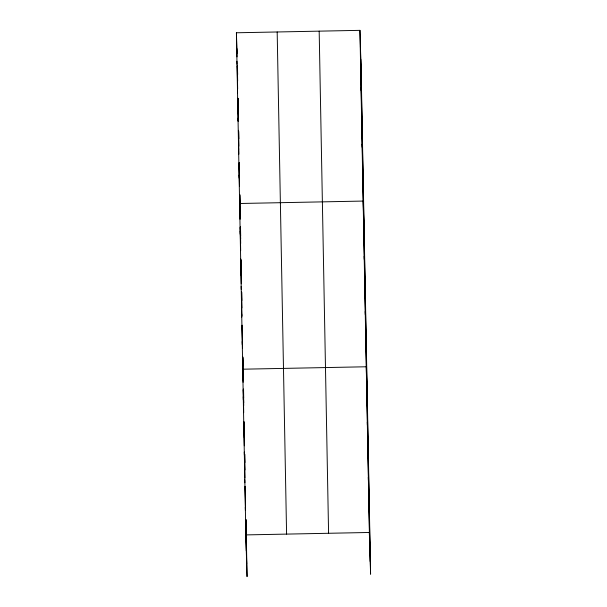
<?xml version="1.0" encoding="UTF-8"?>
<svg xmlns="http://www.w3.org/2000/svg" width="607" height="607" viewBox="0 0 607 607"><rect width="100%" height="100%" fill="white"/><g stroke="black" fill="none" stroke-linecap="round" stroke-linejoin="round"><path stroke-width="0.91" d="M245.911 537.999L236.411 32.778L359.943 30.35L361.18 72.096L370.589 574.222L369.344 532.476L245.82 534.904L247.057 576.65L246.267 534.304M360.475 58.803L360.566 61.899M361.006 87.256L361.097 90.352M361.537 115.709L361.635 118.805M362.076 144.162L362.167 147.266M362.607 172.616L362.698 175.719M364.382 242.823L363.138 201.069L239.613 203.497L240.084 219.355M363.654 228.687L363.752 231.783M364.177 256.306L364.268 259.401M364.693 283.924L364.784 287.02M365.209 311.535L365.3 314.638M365.725 339.154L365.816 342.249M367.485 408.519L366.241 366.772L242.717 369.2L243.103 382.319M366.765 394.391L366.856 397.486M367.281 422.009L367.372 425.105M367.796 449.62L367.888 452.723M368.312 477.239L368.403 480.334M368.828 504.857L368.919 507.953M236.411 32.778L237.026 53.325M237.383 65.419L237.656 74.524M236.942 61.231L237.041 64.327M237.481 89.684L237.572 92.78M238.012 118.137L238.103 121.233M238.543 146.59L238.634 149.686M239.082 175.044L239.173 178.139M240.304 226.859L240.66 238.87M240.129 231.115L240.22 234.211M240.645 258.734L240.736 261.829M241.161 286.352L241.252 289.448M241.685 313.963L241.776 317.066M242.201 341.582L242.292 344.677M243.324 389.747L243.71 402.752M243.232 396.819L243.324 399.914M243.748 424.43L243.839 427.533M244.264 452.048L244.363 455.144M244.788 479.667L244.879 482.762M245.304 507.285L245.395 510.381M360.801 59.342L370.209 561.467M360.414 46.2L369.815 548.326M359.943 30.35L369.443 535.571M319.176 31.154L328.584 533.272M277.179 31.974L286.587 534.099M238.096 98.395L238.255 106.65M238.718 131.431L238.855 138.775M239.302 162.638L239.462 170.901M239.902 194.764L240.076 203.944M240.509 226.889L240.675 236.07M241.123 259.978L241.282 268.264M241.73 292.195L241.882 300.48M242.352 325.337L242.489 332.704M242.952 357.553L243.111 365.839M243.559 389.777L243.71 398.063M244.158 421.994L244.318 430.28M244.765 454.218L244.917 462.504M245.372 486.435L245.509 493.802M245.987 519.577L246.146 527.862M237.345 65.442L237.633 81.05M237.959 98.486L238.255 114.093M238.566 130.611L238.855 146.211M239.166 162.737L239.454 178.337M239.765 194.862L240.076 211.38M240.372 226.988L240.675 243.544M240.987 260.107L241.282 275.76M241.594 292.331L241.89 307.977M242.216 325.473L242.489 340.201M242.8 356.772L243.111 373.335M243.407 388.988L243.71 405.559M244.022 422.131L244.318 437.776M244.629 454.347L244.925 470M245.228 486.571L245.524 502.217M245.85 519.706L246.677 563.895M236.882 48.628L237.041 56.891M237.208 66.072L237.641 89.017M237.815 98.197L238.24 121.142M238.414 130.323L238.862 154.186M239.037 163.359L239.462 186.311M239.636 195.484L240.069 218.437M240.235 227.64L240.668 250.653M240.842 259.857L241.29 283.788M241.442 292.073L241.89 316.012M242.064 325.215L242.497 348.228M242.671 357.432L243.103 380.452M243.27 389.656L243.703 412.669M243.877 421.873L244.325 445.811M244.477 454.097L244.925 478.028M245.084 486.313L245.532 510.252M245.706 519.455L246.29 550.754"/></g></svg>
